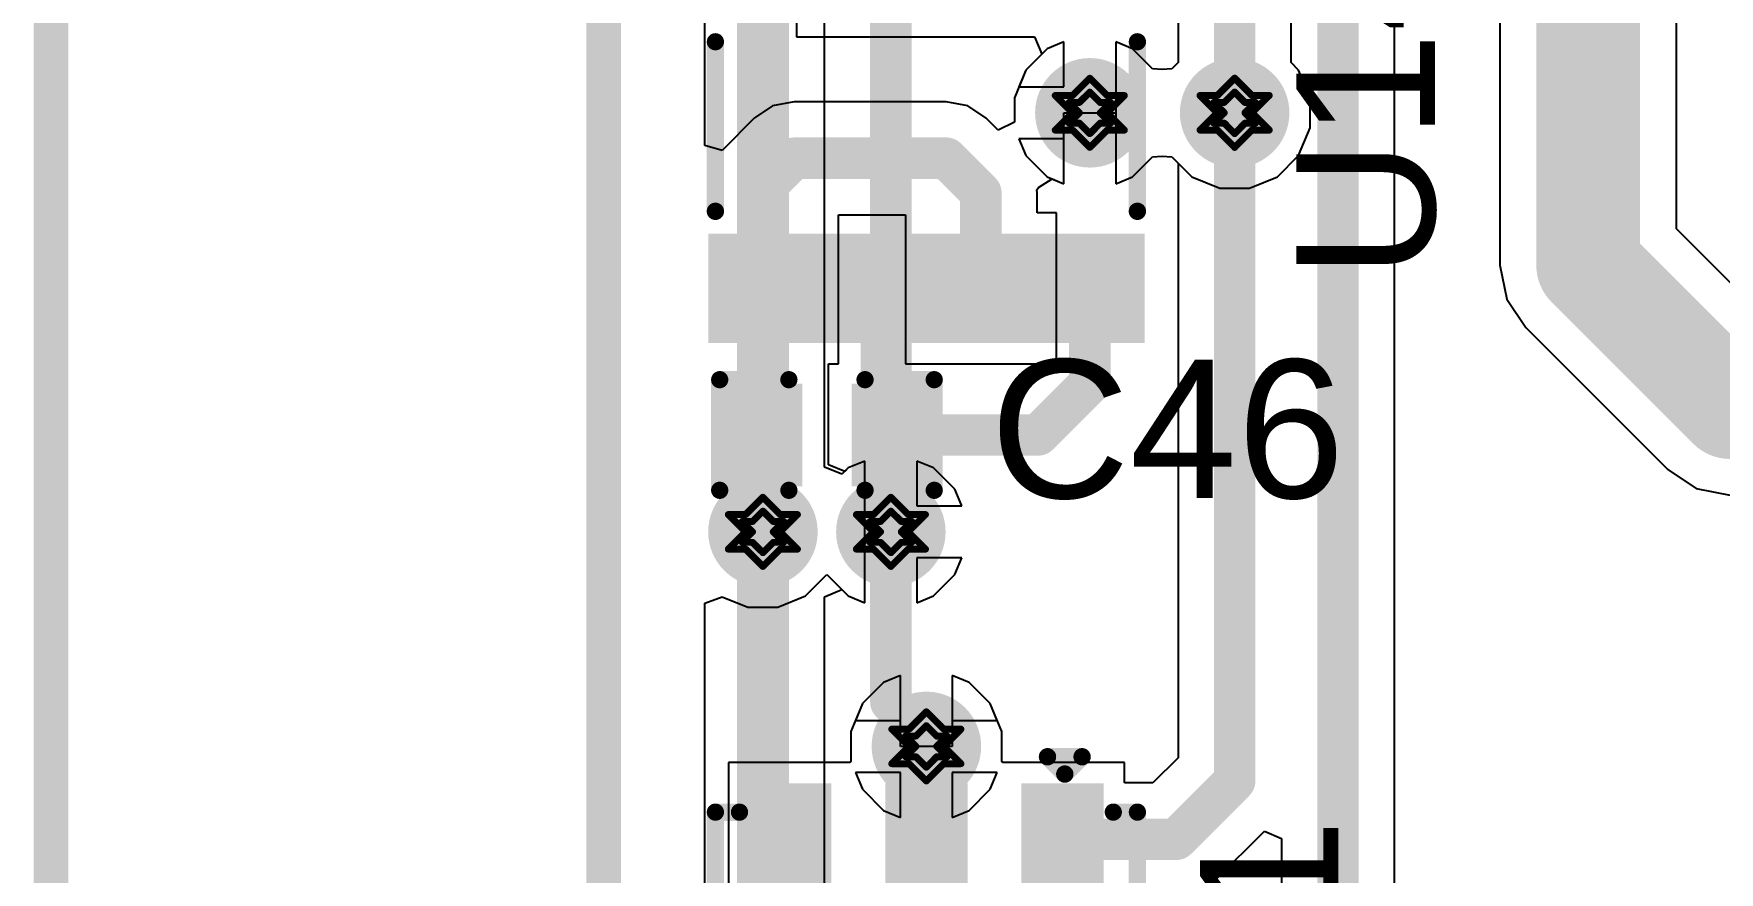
# Model space of a CAD drawing. Header units: inches. Extents: x -18 to 237, y -41 to 211.
# Drawn here: x -7.72 to 4.65, y 10.18 to 16.33 of the extents above; entities that cross this region are included whole.
import ezdxf

# ---------------------------------------------------------------- set-up
doc = ezdxf.new("R2010")
doc.units = ezdxf.units.IN
for name, color, linetype in [('Board Outline', 216, 'Continuous'), ('Bottom Layer', 5, 'Continuous'), ('Bottom Solder', 6, 'Continuous'), ('Dimensions', 6, 'Continuous'), ('Drill Drawing', 1, 'Continuous'), ('Top Layer', 1, 'Continuous'), ('Top Overlay', 2, 'Continuous'), ('Top Paste', 8, 'Continuous'), ('Top Solder', 216, 'Continuous'), ('Via Holes', 16, 'Continuous')]:
    doc.layers.add(name, color=color, linetype=linetype)
doc.styles.add('Arial', font='', dxfattribs={"height": 0.2})
doc.styles.get('Arial').set_extended_font_data('Arial')

# ---------------------------------------------------------------- blocks, each defined once
blk = doc.blocks.new('DFN_6_EP_3_3__11')
at = {"layer": 'Top Layer'}
for points in [[(-1.66, 1.2), (-1.04, 1.2), (-1.04, 0.8), (-1.66, 0.8)], [(-0.75, 1.2), (0.75, 1.2), (0.75, -1.2), (-0.75, -1.2)], [(1.04, 1.2), (1.66, 1.2), (1.66, 0.8), (1.04, 0.8)], [(-1.66, 0.2), (-1.04, 0.2), (-1.04, -0.2), (-1.66, -0.2)], [(1.04, 0.2), (1.66, 0.2), (1.66, -0.2), (1.04, -0.2)], [(-1.66, -0.8), (-1.04, -0.8), (-1.04, -1.2), (-1.66, -1.2)], [(1.04, -0.8), (1.66, -0.8), (1.66, -1.2), (1.04, -1.2)]]:
    blk.add_hatch(color=1, dxfattribs=at).paths.add_polyline_path(points)
at = {"layer": 'Top Paste'}
for points in [[(-1.66, 1.2), (-1.04, 1.2), (-1.04, 0.8), (-1.66, 0.8)], [(-0.75, 1.2), (0.75, 1.2), (0.75, -1.2), (-0.75, -1.2)], [(1.04, 1.2), (1.66, 1.2), (1.66, 0.8), (1.04, 0.8)], [(-1.66, 0.2), (-1.04, 0.2), (-1.04, -0.2), (-1.66, -0.2)], [(1.04, 0.2), (1.66, 0.2), (1.66, -0.2), (1.04, -0.2)], [(-1.66, -0.8), (-1.04, -0.8), (-1.04, -1.2), (-1.66, -1.2)], [(1.04, -0.8), (1.66, -0.8), (1.66, -1.2), (1.04, -1.2)]]:
    blk.add_hatch(color=8, dxfattribs=at).paths.add_polyline_path(points)
at = {"layer": 'Top Solder'}
for points in [[(-1.762, 1.302), (-0.938, 1.302), (-0.938, 0.698), (-1.762, 0.698)], [(-0.852, 1.302), (0.852, 1.302), (0.852, -1.302), (-0.852, -1.302)], [(0.938, 1.302), (1.762, 1.302), (1.762, 0.698), (0.938, 0.698)], [(-1.762, 0.302), (-0.938, 0.302), (-0.938, -0.302), (-1.762, -0.302)], [(0.938, 0.302), (1.762, 0.302), (1.762, -0.302), (0.938, -0.302)], [(-1.762, -0.698), (-0.938, -0.698), (-0.938, -1.302), (-1.762, -1.302)], [(0.938, -0.698), (1.762, -0.698), (1.762, -1.302), (0.938, -1.302)]]:
    blk.add_hatch(color=216, dxfattribs=at).paths.add_polyline_path(points)
at = {"layer": 'Top Overlay', "const_width": 0.127}
for points in [[(1.549, 1.549), (-1.549, 1.549)], [(-1.549, 1.372), (-1.549, 1.549)], [(1.549, 1.372), (1.549, 1.549)], [(-1.829, 1.016), (-1.956, 1.143)], [(-1.956, 0.889), (-1.956, 1.143)], [(-1.956, 0.889), (-1.829, 1.016)], [(-1.549, -1.549), (-1.549, -1.372)], [(1.549, -1.549), (1.549, -1.372)], [(1.549, -1.549), (-1.549, -1.549)]]:
    blk.add_lwpolyline(points, dxfattribs=at)
at = {"layer": 'Top Overlay', "const_width": 0.0635}
for points in [[(-1.581, 1.549, 1), (-1.518, 1.549, 1)], [(-1.581, 1.549, 1), (-1.518, 1.549, 1)], [(1.518, 1.549, 1), (1.581, 1.549, 1)], [(1.518, 1.549, 1), (1.581, 1.549, 1)], [(-1.581, 1.372, 1), (-1.518, 1.372, 1)], [(1.518, 1.372, 1), (1.581, 1.372, 1)], [(-1.988, 1.143, 1), (-1.924, 1.143, 1)], [(-1.988, 1.143, 1), (-1.924, 1.143, 1)], [(-1.861, 1.016, 1), (-1.797, 1.016, 1)], [(-1.861, 1.016, 1), (-1.797, 1.016, 1)], [(-1.988, 0.889, 1), (-1.924, 0.889, 1)], [(-1.988, 0.889, 1), (-1.924, 0.889, 1)], [(-1.581, -1.372, 1), (-1.518, -1.372, 1)], [(1.518, -1.372, 1), (1.581, -1.372, 1)], [(-1.581, -1.549, 1), (-1.518, -1.549, 1)], [(-1.581, -1.549, 1), (-1.518, -1.549, 1)], [(1.518, -1.549, 1), (1.581, -1.549, 1)], [(1.518, -1.549, 1), (1.581, -1.549, 1)]]:
    blk.add_lwpolyline(points, format="xyb", close=True, dxfattribs=at)
blk = doc.blocks.new('C___0402_12')
at = {"layer": 'Top Layer'}
for points in [[(-0.699, -0.318), (-0.699, 0.318), (-0.241, 0.318), (-0.241, -0.318)], [(0.241, -0.318), (0.241, 0.318), (0.699, 0.318), (0.699, -0.318)]]:
    blk.add_hatch(color=1, dxfattribs=at).paths.add_polyline_path(points)
at = {"layer": 'Top Paste'}
for points in [[(-0.699, -0.318), (-0.699, 0.318), (-0.241, 0.318), (-0.241, -0.318)], [(0.241, -0.318), (0.241, 0.318), (0.699, 0.318), (0.699, -0.318)]]:
    blk.add_hatch(color=8, dxfattribs=at).paths.add_polyline_path(points)
at = {"layer": 'Top Solder'}
for points in [[(-0.758, -0.377), (-0.758, 0.377), (-0.181, 0.377), (-0.181, -0.377)], [(0.181, -0.377), (0.181, 0.377), (0.758, 0.377), (0.758, -0.377)]]:
    blk.add_hatch(color=216, dxfattribs=at).paths.add_polyline_path(points)
at = {"layer": 'Top Overlay', "const_width": 0.127}
for points in [[(-0.787, -0.406), (-0.787, 0.406)], [(-0.787, 0.406), (-0.279, 0.406)], [(0.279, 0.406), (0.787, 0.406)], [(0.787, -0.406), (0.787, 0.406)], [(-0.787, -0.406), (-0.279, -0.406)], [(0.279, -0.406), (0.787, -0.406)]]:
    blk.add_lwpolyline(points, dxfattribs=at)
at = {"layer": 'Top Overlay', "const_width": 0.0635}
for points in [[(-0.819, 0.406, 1), (-0.756, 0.406, 1)], [(-0.819, 0.406, 1), (-0.756, 0.406, 1)], [(-0.311, 0.406, 1), (-0.248, 0.406, 1)], [(0.248, 0.406, 1), (0.311, 0.406, 1)], [(0.756, 0.406, 1), (0.819, 0.406, 1)], [(0.756, 0.406, 1), (0.819, 0.406, 1)], [(-0.819, -0.406, 1), (-0.756, -0.406, 1)], [(-0.819, -0.406, 1), (-0.756, -0.406, 1)], [(-0.311, -0.406, 1), (-0.248, -0.406, 1)], [(0.248, -0.406, 1), (0.311, -0.406, 1)], [(0.756, -0.406, 1), (0.819, -0.406, 1)], [(0.756, -0.406, 1), (0.819, -0.406, 1)]]:
    blk.add_lwpolyline(points, format="xyb", close=True, dxfattribs=at)
blk = doc.blocks.new('BME680_15')
at = {"layer": 'Top Layer'}
for points in [[(-1.5, 1.5), (-0.9, 1.5), (-0.9, 0.9), (-1.5, 0.9)], [(0.9, 1.5), (1.5, 1.5), (1.5, 0.9), (0.9, 0.9)], [(-1.5, 0.7), (-0.9, 0.7), (-0.9, 0.1), (-1.5, 0.1)], [(0.9, 0.7), (1.5, 0.7), (1.5, 0.1), (0.9, 0.1)], [(-1.5, -0.1), (-0.9, -0.1), (-0.9, -0.7), (-1.5, -0.7)], [(0.9, -0.1), (1.5, -0.1), (1.5, -0.7), (0.9, -0.7)], [(-1.5, -0.9), (-0.9, -0.9), (-0.9, -1.5), (-1.5, -1.5)], [(0.9, -0.9), (1.5, -0.9), (1.5, -1.5), (0.9, -1.5)]]:
    blk.add_hatch(color=1, dxfattribs=at).paths.add_polyline_path(points)
at = {"layer": 'Top Paste'}
for points in [[(-1.5, 1.5), (-0.9, 1.5), (-0.9, 0.9), (-1.5, 0.9)], [(0.9, 1.5), (1.5, 1.5), (1.5, 0.9), (0.9, 0.9)], [(-1.5, 0.7), (-0.9, 0.7), (-0.9, 0.1), (-1.5, 0.1)], [(0.9, 0.7), (1.5, 0.7), (1.5, 0.1), (0.9, 0.1)], [(-1.5, -0.1), (-0.9, -0.1), (-0.9, -0.7), (-1.5, -0.7)], [(0.9, -0.1), (1.5, -0.1), (1.5, -0.7), (0.9, -0.7)], [(-1.5, -0.9), (-0.9, -0.9), (-0.9, -1.5), (-1.5, -1.5)], [(0.9, -0.9), (1.5, -0.9), (1.5, -1.5), (0.9, -1.5)]]:
    blk.add_hatch(color=8, dxfattribs=at).paths.add_polyline_path(points)
at = {"layer": 'Top Solder'}
for points in [[(-1.602, 1.602), (-0.798, 1.602), (-0.798, 0.798), (-1.602, 0.798)], [(0.798, 1.602), (1.602, 1.602), (1.602, 0.798), (0.798, 0.798)], [(-1.602, 0.802), (-0.798, 0.802), (-0.798, -0.002), (-1.602, -0.002)], [(0.798, 0.802), (1.602, 0.802), (1.602, -0.002), (0.798, -0.002)], [(-1.602, 0.002), (-0.798, 0.002), (-0.798, -0.802), (-1.602, -0.802)], [(0.798, 0.002), (1.602, 0.002), (1.602, -0.802), (0.798, -0.802)], [(-1.602, -0.798), (-0.798, -0.798), (-0.798, -1.602), (-1.602, -1.602)], [(0.798, -0.798), (1.602, -0.798), (1.602, -1.602), (0.798, -1.602)]]:
    blk.add_hatch(color=216, dxfattribs=at).paths.add_polyline_path(points)
at = {"layer": 'Top Overlay'}
for points, const_width in [([(-0.635, 1.549), (0.61, 1.549)], 0.127), ([(1.854, 1.346), (1.727, 1.219)], 0.254), ([(1.854, 1.346), (1.854, 1.092)], 0.254), ([(1.727, 1.219), (1.854, 1.092)], 0.254), ([(-0.635, -1.549), (0.61, -1.549)], 0.127)]:
    blk.add_lwpolyline(points, dxfattribs=dict(at, const_width=const_width))
for points, const_width in [([(-0.667, 1.549, 1), (-0.603, 1.549, 1)], 0.0635), ([(0.578, 1.549, 1), (0.641, 1.549, 1)], 0.0635), ([(1.791, 1.346, 1), (1.918, 1.346, 1)], 0.127), ([(1.791, 1.346, 1), (1.918, 1.346, 1)], 0.127), ([(1.664, 1.219, 1), (1.791, 1.219, 1)], 0.127), ([(1.664, 1.219, 1), (1.791, 1.219, 1)], 0.127), ([(1.791, 1.092, 1), (1.918, 1.092, 1)], 0.127), ([(1.791, 1.092, 1), (1.918, 1.092, 1)], 0.127), ([(-0.667, -1.549, 1), (-0.603, -1.549, 1)], 0.0635), ([(0.578, -1.549, 1), (0.641, -1.549, 1)], 0.0635)]:
    blk.add_lwpolyline(points, format="xyb", close=True, dxfattribs=dict(at, const_width=const_width))

msp = doc.modelspace()

# ---------------------------------------------------------------- hatches: boundary and pattern name
at = {"layer": 'Bottom Layer'}
h = msp.add_hatch(color=5, dxfattribs=at)
edge = h.paths.add_edge_path()
edge.add_arc((0.032, 15.754), 0.3, 0, 360)
h = msp.add_hatch(color=5, dxfattribs=at)
edge = h.paths.add_edge_path()
edge.add_arc((1.095, 15.754), 0.3, 0, 360)
h = msp.add_hatch(color=5, dxfattribs=at)
edge = h.paths.add_edge_path()
edge.add_arc((-2.368, 12.678), 0.3, 0, 360)
h = msp.add_hatch(color=5, dxfattribs=at)
edge = h.paths.add_edge_path()
edge.add_arc((-1.429, 12.678), 0.3, 0, 360)
h = msp.add_hatch(color=5, dxfattribs=at)
edge = h.paths.add_edge_path()
edge.add_arc((-1.168, 11.103), 0.3, 0, 360)
at = {"layer": 'Bottom Solder'}
h = msp.add_hatch(color=6, dxfattribs=at)
edge = h.paths.add_edge_path()
edge.add_arc((0.032, 15.754), 0.402, 0, 360)
h = msp.add_hatch(color=6, dxfattribs=at)
edge = h.paths.add_edge_path()
edge.add_arc((1.095, 15.754), 0.402, 0, 360)
h = msp.add_hatch(color=6, dxfattribs=at)
edge = h.paths.add_edge_path()
edge.add_arc((-2.368, 12.678), 0.402, 0, 360)
h = msp.add_hatch(color=6, dxfattribs=at)
edge = h.paths.add_edge_path()
edge.add_arc((-1.429, 12.678), 0.402, 0, 360)
h = msp.add_hatch(color=6, dxfattribs=at)
edge = h.paths.add_edge_path()
edge.add_arc((-1.168, 11.103), 0.402, 0, 360)
at = {"layer": 'Top Layer'}
h = msp.add_hatch(color=1, dxfattribs=at)
edge = h.paths.add_edge_path()
edge.add_arc((0.032, 15.754), 0.3, 0, 360)
h = msp.add_hatch(color=1, dxfattribs=at)
edge = h.paths.add_edge_path()
edge.add_arc((1.095, 15.754), 0.3, 0, 360)
h = msp.add_hatch(color=1, dxfattribs=at)
edge = h.paths.add_edge_path()
edge.add_arc((-2.368, 12.678), 0.3, 0, 360)
h = msp.add_hatch(color=1, dxfattribs=at)
edge = h.paths.add_edge_path()
edge.add_arc((-1.429, 12.678), 0.3, 0, 360)
h = msp.add_hatch(color=1, dxfattribs=at)
edge = h.paths.add_edge_path()
edge.add_arc((-1.168, 11.103), 0.3, 0, 360)
at = {"layer": 'Top Solder'}
h = msp.add_hatch(color=216, dxfattribs=at)
edge = h.paths.add_edge_path()
edge.add_arc((0.032, 15.754), 0.402, 0, 360)
h = msp.add_hatch(color=216, dxfattribs=at)
edge = h.paths.add_edge_path()
edge.add_arc((1.095, 15.754), 0.402, 0, 360)
h = msp.add_hatch(color=216, dxfattribs=at)
edge = h.paths.add_edge_path()
edge.add_arc((-2.368, 12.678), 0.402, 0, 360)
h = msp.add_hatch(color=216, dxfattribs=at)
edge = h.paths.add_edge_path()
edge.add_arc((-1.429, 12.678), 0.402, 0, 360)
h = msp.add_hatch(color=216, dxfattribs=at)
edge = h.paths.add_edge_path()
edge.add_arc((-1.168, 11.103), 0.402, 0, 360)
at = {"layer": 'Via Holes'}
h = msp.add_hatch(color=7, dxfattribs=at)
edge = h.paths.add_edge_path()
edge.add_arc((0.032, 15.754), 0.15, 0, 360)
h = msp.add_hatch(color=7, dxfattribs=at)
edge = h.paths.add_edge_path()
edge.add_arc((1.095, 15.754), 0.15, 0, 360)
h = msp.add_hatch(color=7, dxfattribs=at)
edge = h.paths.add_edge_path()
edge.add_arc((-2.368, 12.678), 0.15, 0, 360)
h = msp.add_hatch(color=7, dxfattribs=at)
edge = h.paths.add_edge_path()
edge.add_arc((-1.429, 12.678), 0.15, 0, 360)
h = msp.add_hatch(color=7, dxfattribs=at)
edge = h.paths.add_edge_path()
edge.add_arc((-1.168, 11.103), 0.15, 0, 360)

# ---------------------------------------------------------------- linework, layer by layer
at = {"layer": 'Board Outline', "const_width": 0.254}
msp.add_lwpolyline([(-3.538, 110.524), (-3.538, -3.476)], dxfattribs=at)
at = {"layer": 'Bottom Layer'}
for p, q in [((4.338, 14.903), (4.338, 21.897)), ((3.043, 21.629), (3.043, 14.635)), ((1.509, 16.123), (1.509, 18)), ((0.68, 17.829), (0.68, 16.123)), ((-1.915, 13.154), (-1.915, 17.058)), ((-0.282, 16.223), (-0.438, 16.068)), ((-0.159, 16.275), (-0.282, 16.223)), ((-0.159, 15.944), (-0.159, 16.275)), ((0.345, 16.223), (0.222, 16.275)), ((0.222, 16.275), (0.222, 15.754)), ((0.492, 16.077), (0.345, 16.223)), ((0.68, 16.123), (0.635, 16.077)), ((1.564, 16.068), (1.509, 16.123)), ((-0.438, 16.068), (-0.489, 15.944)), ((0.563, 16.072), (0.492, 16.077)), ((0.635, 16.077), (0.563, 16.072)), ((1.649, 15.864), (1.564, 16.068)), ((-0.489, 15.944), (-0.159, 15.944)), ((1.649, 15.644), (1.649, 15.864)), ((0.222, 15.754), (0.222, 15.233)), ((1.564, 15.44), (1.649, 15.644)), ((-0.159, 15.563), (-0.489, 15.563)), ((-0.489, 15.563), (-0.438, 15.44)), ((-0.159, 15.233), (-0.159, 15.563)), ((-0.438, 15.44), (-0.282, 15.284)), ((0.345, 15.284), (0.492, 15.43)), ((0.492, 15.43), (0.563, 15.436)), ((0.563, 15.436), (0.635, 15.43)), ((0.635, 15.43), (0.781, 15.284)), ((1.409, 15.284), (1.564, 15.44)), ((-0.282, 15.284), (-0.159, 15.233)), ((0.222, 15.233), (0.345, 15.284)), ((0.781, 15.284), (0.985, 15.2)), ((1.205, 15.2), (1.409, 15.284)), ((0.985, 15.2), (1.205, 15.2)), ((5, 14.241), (4.338, 14.903)), ((3.043, 14.635), (3.093, 14.387)), ((3.093, 14.387), (3.233, 14.177)), ((3.233, 14.177), (4.274, 13.136)), ((-1.788, 13.101), (-1.915, 13.154)), ((-1.742, 13.147), (-1.788, 13.101)), ((-1.619, 13.198), (-1.742, 13.147)), ((-1.619, 12.678), (-1.619, 13.198)), ((-1.115, 13.147), (-1.238, 13.198)), ((-1.238, 13.198), (-1.238, 12.868)), ((-0.959, 12.991), (-1.115, 13.147)), ((4.274, 13.136), (4.484, 12.996)), ((4.484, 12.996), (4.732, 12.947)), ((-0.908, 12.868), (-0.959, 12.991)), ((-1.238, 12.868), (-0.908, 12.868)), ((-1.619, 12.157), (-1.619, 12.678)), ((-0.908, 12.487), (-1.238, 12.487)), ((-1.238, 12.487), (-1.238, 12.157)), ((-0.959, 12.364), (-0.908, 12.487)), ((-1.915, 12.201), (-1.788, 12.254)), ((-1.788, 12.254), (-1.742, 12.208)), ((-1.115, 12.208), (-0.959, 12.364)), ((-1.915, 7.751), (-1.915, 12.201)), ((-1.742, 12.208), (-1.619, 12.157)), ((-1.238, 12.157), (-1.115, 12.208)), ((-1.482, 11.572), (-1.638, 11.417)), ((-1.359, 11.624), (-1.482, 11.572)), ((-1.359, 11.293), (-1.359, 11.624)), ((-0.855, 11.572), (-0.978, 11.624)), ((-0.978, 11.624), (-0.978, 11.293)), ((-0.699, 11.417), (-0.855, 11.572)), ((-1.638, 11.417), (-1.689, 11.293)), ((-0.648, 11.293), (-0.699, 11.417)), ((-1.689, 11.293), (-1.359, 11.293)), ((-0.978, 11.293), (-0.648, 11.293)), ((-1.359, 10.912), (-1.689, 10.912)), ((-1.689, 10.912), (-1.638, 10.789)), ((-1.359, 10.582), (-1.359, 10.912)), ((-0.648, 10.912), (-0.978, 10.912)), ((-0.978, 10.912), (-0.978, 10.582)), ((-0.699, 10.789), (-0.648, 10.912)), ((-1.638, 10.789), (-1.482, 10.633)), ((-0.855, 10.633), (-0.699, 10.789)), ((-1.482, 10.633), (-1.359, 10.582)), ((-0.978, 10.582), (-0.855, 10.633))]:
    msp.add_line(p, q, dxfattribs=at)
for points, const_width in [([(3.691, 14.635), (3.691, 21.897)], 0.762), ([(1.095, 15.754), (1.095, 18)], 0.305), ([(-2.368, 12.678), (-2.368, 17.246)], 0.381), ([(-1.429, 12.678), (-1.429, 16.812)], 0.305), ([(3.691, 14.635), (4.732, 13.594)], 0.762), ([(4.732, 13.594), (9.569, 13.594)], 0.762), ([(-2.368, 7.563), (-2.368, 12.678)], 0.381), ([(-1.429, 11.429), (-1.429, 12.678)], 0.305), ([(-1.429, 11.429), (-1.168, 11.169)], 0.305), ([(-1.168, 11.103), (-1.168, 11.169)], 0.305), ([(-1.168, 7.563), (-1.168, 11.103)], 0.305)]:
    msp.add_lwpolyline(points, dxfattribs=dict(at, const_width=const_width))
for points, const_width in [([(1.019, 15.754, 1), (1.171, 15.754, 1)], 0.152), ([(3.5, 14.635, 1), (3.881, 14.635, 1)], 0.381), ([(3.5, 14.635, 1), (3.881, 14.635, 1)], 0.381), ([(4.541, 13.594, 1), (4.922, 13.594, 1)], 0.381), ([(4.541, 13.594, 1), (4.922, 13.594, 1)], 0.381), ([(-2.464, 12.678, 1), (-2.273, 12.678, 1)], 0.191), ([(-2.464, 12.678, 1), (-2.273, 12.678, 1)], 0.191), ([(-1.505, 12.678, 1), (-1.352, 12.678, 1)], 0.152), ([(-1.505, 12.678, 1), (-1.352, 12.678, 1)], 0.152), ([(-1.505, 11.429, 1), (-1.352, 11.429, 1)], 0.152), ([(-1.505, 11.429, 1), (-1.352, 11.429, 1)], 0.152), ([(-1.245, 11.169, 1), (-1.092, 11.169, 1)], 0.152), ([(-1.245, 11.169, 1), (-1.092, 11.169, 1)], 0.152), ([(-1.245, 11.103, 1), (-1.092, 11.103, 1)], 0.152), ([(-1.245, 11.103, 1), (-1.092, 11.103, 1)], 0.152)]:
    msp.add_lwpolyline(points, format="xyb", close=True, dxfattribs=dict(at, const_width=const_width))
at = {"layer": 'Dimensions', "const_width": 0.254}
msp.add_lwpolyline([(-7.595, -3.476), (-7.595, 45.347)], dxfattribs=at)
at = {"layer": 'Drill Drawing', "const_width": 0.0508}
for points in [[(-0.095, 15.881), (0.032, 16.008)], [(0.032, 16.008), (0.159, 15.881)], [(0.968, 15.881), (1.095, 16.008)], [(1.095, 16.008), (1.222, 15.881)], [(-0.222, 15.881), (-0.095, 15.754)], [(-0.222, 15.881), (-0.095, 15.881)], [(-0.121, 15.83), (-0.045, 15.754)], [(-0.121, 15.83), (-0.045, 15.83)], [(-0.045, 15.83), (0.032, 15.906)], [(0.032, 15.906), (0.108, 15.83)], [(0.108, 15.83), (0.184, 15.83)], [(0.108, 15.754), (0.184, 15.83)], [(0.159, 15.881), (0.286, 15.881)], [(0.159, 15.754), (0.286, 15.881)], [(0.841, 15.881), (0.968, 15.754)], [(0.841, 15.881), (0.968, 15.881)], [(0.942, 15.83), (1.019, 15.754)], [(0.942, 15.83), (1.019, 15.83)], [(1.019, 15.83), (1.095, 15.906)], [(1.095, 15.906), (1.171, 15.83)], [(1.171, 15.83), (1.247, 15.83)], [(1.171, 15.754), (1.247, 15.83)], [(1.222, 15.881), (1.349, 15.881)], [(1.222, 15.754), (1.349, 15.881)], [(-0.222, 15.627), (-0.095, 15.754)], [(-0.121, 15.678), (-0.045, 15.754)], [(0.108, 15.754), (0.184, 15.678)], [(0.159, 15.754), (0.286, 15.627)], [(0.841, 15.627), (0.968, 15.754)], [(0.942, 15.678), (1.019, 15.754)], [(1.171, 15.754), (1.247, 15.678)], [(1.222, 15.754), (1.349, 15.627)], [(-0.222, 15.627), (-0.095, 15.627)], [(-0.121, 15.678), (-0.045, 15.678)], [(-0.095, 15.627), (0.032, 15.5)], [(-0.045, 15.678), (0.032, 15.601)], [(0.032, 15.601), (0.108, 15.678)], [(0.032, 15.5), (0.159, 15.627)], [(0.108, 15.678), (0.184, 15.678)], [(0.159, 15.627), (0.286, 15.627)], [(0.841, 15.627), (0.968, 15.627)], [(0.942, 15.678), (1.019, 15.678)], [(0.968, 15.627), (1.095, 15.5)], [(1.019, 15.678), (1.095, 15.601)], [(1.095, 15.601), (1.171, 15.678)], [(1.095, 15.5), (1.222, 15.627)], [(1.171, 15.678), (1.247, 15.678)], [(1.222, 15.627), (1.349, 15.627)], [(-2.495, 12.805), (-2.368, 12.932)], [(-2.368, 12.932), (-2.241, 12.805)], [(-1.556, 12.805), (-1.429, 12.932)], [(-1.429, 12.932), (-1.302, 12.805)], [(-2.622, 12.805), (-2.495, 12.678)], [(-2.622, 12.805), (-2.495, 12.805)], [(-2.521, 12.754), (-2.445, 12.678)], [(-2.521, 12.754), (-2.445, 12.754)], [(-2.445, 12.754), (-2.368, 12.83)], [(-2.368, 12.83), (-2.292, 12.754)], [(-2.292, 12.754), (-2.216, 12.754)], [(-2.292, 12.678), (-2.216, 12.754)], [(-2.241, 12.805), (-2.114, 12.805)], [(-2.241, 12.678), (-2.114, 12.805)], [(-1.683, 12.805), (-1.556, 12.678)], [(-1.683, 12.805), (-1.556, 12.805)], [(-1.581, 12.754), (-1.505, 12.678)], [(-1.581, 12.754), (-1.505, 12.754)], [(-1.505, 12.754), (-1.429, 12.83)], [(-1.429, 12.83), (-1.352, 12.754)], [(-1.352, 12.754), (-1.276, 12.754)], [(-1.352, 12.678), (-1.276, 12.754)], [(-1.302, 12.805), (-1.175, 12.805)], [(-1.302, 12.678), (-1.175, 12.805)], [(-2.622, 12.551), (-2.495, 12.678)], [(-2.521, 12.601), (-2.445, 12.678)], [(-2.521, 12.601), (-2.445, 12.601)], [(-2.445, 12.601), (-2.368, 12.525)], [(-2.368, 12.525), (-2.292, 12.601)], [(-2.292, 12.678), (-2.216, 12.601)], [(-2.292, 12.601), (-2.216, 12.601)], [(-2.241, 12.678), (-2.114, 12.551)], [(-1.683, 12.551), (-1.556, 12.678)], [(-1.581, 12.601), (-1.505, 12.678)], [(-1.581, 12.601), (-1.505, 12.601)], [(-1.505, 12.601), (-1.429, 12.525)], [(-1.429, 12.525), (-1.352, 12.601)], [(-1.352, 12.678), (-1.276, 12.601)], [(-1.352, 12.601), (-1.276, 12.601)], [(-1.302, 12.678), (-1.175, 12.551)], [(-2.622, 12.551), (-2.495, 12.551)], [(-2.495, 12.551), (-2.368, 12.424)], [(-2.368, 12.424), (-2.241, 12.551)], [(-2.241, 12.551), (-2.114, 12.551)], [(-1.683, 12.551), (-1.556, 12.551)], [(-1.556, 12.551), (-1.429, 12.424)], [(-1.429, 12.424), (-1.302, 12.551)], [(-1.302, 12.551), (-1.175, 12.551)], [(-1.295, 11.23), (-1.168, 11.357)], [(-1.245, 11.179), (-1.168, 11.255)], [(-1.168, 11.357), (-1.041, 11.23)], [(-1.168, 11.255), (-1.092, 11.179)], [(-1.422, 11.23), (-1.295, 11.103)], [(-1.422, 11.23), (-1.295, 11.23)], [(-1.321, 11.179), (-1.245, 11.103)], [(-1.321, 11.179), (-1.245, 11.179)], [(-1.092, 11.179), (-1.016, 11.179)], [(-1.092, 11.103), (-1.016, 11.179)], [(-1.041, 11.23), (-0.914, 11.23)], [(-1.041, 11.103), (-0.914, 11.23)], [(-1.422, 10.976), (-1.295, 11.103)], [(-1.321, 11.027), (-1.245, 11.103)], [(-1.321, 11.027), (-1.245, 11.027)], [(-1.245, 11.027), (-1.168, 10.95)], [(-1.168, 10.95), (-1.092, 11.027)], [(-1.092, 11.103), (-1.016, 11.027)], [(-1.092, 11.027), (-1.016, 11.027)], [(-1.041, 11.103), (-0.914, 10.976)], [(-1.422, 10.976), (-1.295, 10.976)], [(-1.295, 10.976), (-1.168, 10.849)], [(-1.168, 10.849), (-1.041, 10.976)], [(-1.041, 10.976), (-0.914, 10.976)]]:
    msp.add_lwpolyline(points, dxfattribs=at)
at = {"layer": 'Drill Drawing', "const_width": 0.0254}
for points in [[(0.019, 16.008, 1), (0.044, 16.008, 1)], [(0.019, 16.008, 1), (0.044, 16.008, 1)], [(1.082, 16.008, 1), (1.108, 16.008, 1)], [(1.082, 16.008, 1), (1.108, 16.008, 1)], [(-0.235, 15.881, 1), (-0.21, 15.881, 1)], [(-0.235, 15.881, 1), (-0.21, 15.881, 1)], [(-0.133, 15.83, 1), (-0.108, 15.83, 1)], [(-0.133, 15.83, 1), (-0.108, 15.83, 1)], [(-0.108, 15.881, 1), (-0.083, 15.881, 1)], [(-0.108, 15.881, 1), (-0.083, 15.881, 1)], [(-0.057, 15.83, 1), (-0.032, 15.83, 1)], [(-0.057, 15.83, 1), (-0.032, 15.83, 1)], [(0.019, 15.906, 1), (0.044, 15.906, 1)], [(0.019, 15.906, 1), (0.044, 15.906, 1)], [(0.095, 15.83, 1), (0.121, 15.83, 1)], [(0.095, 15.83, 1), (0.121, 15.83, 1)], [(0.146, 15.881, 1), (0.171, 15.881, 1)], [(0.146, 15.881, 1), (0.171, 15.881, 1)], [(0.171, 15.83, 1), (0.197, 15.83, 1)], [(0.171, 15.83, 1), (0.197, 15.83, 1)], [(0.273, 15.881, 1), (0.298, 15.881, 1)], [(0.273, 15.881, 1), (0.298, 15.881, 1)], [(0.828, 15.881, 1), (0.854, 15.881, 1)], [(0.828, 15.881, 1), (0.854, 15.881, 1)], [(0.93, 15.83, 1), (0.955, 15.83, 1)], [(0.93, 15.83, 1), (0.955, 15.83, 1)], [(0.955, 15.881, 1), (0.981, 15.881, 1)], [(0.955, 15.881, 1), (0.981, 15.881, 1)], [(1.006, 15.83, 1), (1.031, 15.83, 1)], [(1.006, 15.83, 1), (1.031, 15.83, 1)], [(1.082, 15.906, 1), (1.108, 15.906, 1)], [(1.082, 15.906, 1), (1.108, 15.906, 1)], [(1.158, 15.83, 1), (1.184, 15.83, 1)], [(1.158, 15.83, 1), (1.184, 15.83, 1)], [(1.209, 15.881, 1), (1.235, 15.881, 1)], [(1.209, 15.881, 1), (1.235, 15.881, 1)], [(1.235, 15.83, 1), (1.26, 15.83, 1)], [(1.235, 15.83, 1), (1.26, 15.83, 1)], [(1.336, 15.881, 1), (1.362, 15.881, 1)], [(1.336, 15.881, 1), (1.362, 15.881, 1)], [(-0.108, 15.754, 1), (-0.083, 15.754, 1)], [(-0.108, 15.754, 1), (-0.083, 15.754, 1)], [(-0.057, 15.754, 1), (-0.032, 15.754, 1)], [(-0.057, 15.754, 1), (-0.032, 15.754, 1)], [(0.095, 15.754, 1), (0.121, 15.754, 1)], [(0.095, 15.754, 1), (0.121, 15.754, 1)], [(0.146, 15.754, 1), (0.171, 15.754, 1)], [(0.146, 15.754, 1), (0.171, 15.754, 1)], [(0.955, 15.754, 1), (0.981, 15.754, 1)], [(0.955, 15.754, 1), (0.981, 15.754, 1)], [(1.006, 15.754, 1), (1.031, 15.754, 1)], [(1.006, 15.754, 1), (1.031, 15.754, 1)], [(1.158, 15.754, 1), (1.184, 15.754, 1)], [(1.158, 15.754, 1), (1.184, 15.754, 1)], [(1.209, 15.754, 1), (1.235, 15.754, 1)], [(1.209, 15.754, 1), (1.235, 15.754, 1)], [(-0.235, 15.627, 1), (-0.21, 15.627, 1)], [(-0.235, 15.627, 1), (-0.21, 15.627, 1)], [(-0.133, 15.678, 1), (-0.108, 15.678, 1)], [(-0.133, 15.678, 1), (-0.108, 15.678, 1)], [(-0.108, 15.627, 1), (-0.083, 15.627, 1)], [(-0.108, 15.627, 1), (-0.083, 15.627, 1)], [(-0.057, 15.678, 1), (-0.032, 15.678, 1)], [(-0.057, 15.678, 1), (-0.032, 15.678, 1)], [(0.019, 15.601, 1), (0.044, 15.601, 1)], [(0.019, 15.601, 1), (0.044, 15.601, 1)], [(0.095, 15.678, 1), (0.121, 15.678, 1)], [(0.095, 15.678, 1), (0.121, 15.678, 1)], [(0.146, 15.627, 1), (0.171, 15.627, 1)], [(0.146, 15.627, 1), (0.171, 15.627, 1)], [(0.171, 15.678, 1), (0.197, 15.678, 1)], [(0.171, 15.678, 1), (0.197, 15.678, 1)], [(0.273, 15.627, 1), (0.298, 15.627, 1)], [(0.273, 15.627, 1), (0.298, 15.627, 1)], [(0.828, 15.627, 1), (0.854, 15.627, 1)], [(0.828, 15.627, 1), (0.854, 15.627, 1)], [(0.93, 15.678, 1), (0.955, 15.678, 1)], [(0.93, 15.678, 1), (0.955, 15.678, 1)], [(0.955, 15.627, 1), (0.981, 15.627, 1)], [(0.955, 15.627, 1), (0.981, 15.627, 1)], [(1.006, 15.678, 1), (1.031, 15.678, 1)], [(1.006, 15.678, 1), (1.031, 15.678, 1)], [(1.082, 15.601, 1), (1.108, 15.601, 1)], [(1.082, 15.601, 1), (1.108, 15.601, 1)], [(1.158, 15.678, 1), (1.184, 15.678, 1)], [(1.158, 15.678, 1), (1.184, 15.678, 1)], [(1.209, 15.627, 1), (1.235, 15.627, 1)], [(1.209, 15.627, 1), (1.235, 15.627, 1)], [(1.235, 15.678, 1), (1.26, 15.678, 1)], [(1.235, 15.678, 1), (1.26, 15.678, 1)], [(1.336, 15.627, 1), (1.362, 15.627, 1)], [(1.336, 15.627, 1), (1.362, 15.627, 1)], [(0.019, 15.5, 1), (0.044, 15.5, 1)], [(0.019, 15.5, 1), (0.044, 15.5, 1)], [(1.082, 15.5, 1), (1.108, 15.5, 1)], [(1.082, 15.5, 1), (1.108, 15.5, 1)], [(-2.381, 12.932, 1), (-2.356, 12.932, 1)], [(-2.381, 12.932, 1), (-2.356, 12.932, 1)], [(-1.441, 12.932, 1), (-1.416, 12.932, 1)], [(-1.441, 12.932, 1), (-1.416, 12.932, 1)], [(-2.635, 12.805, 1), (-2.61, 12.805, 1)], [(-2.635, 12.805, 1), (-2.61, 12.805, 1)], [(-2.533, 12.754, 1), (-2.508, 12.754, 1)], [(-2.533, 12.754, 1), (-2.508, 12.754, 1)], [(-2.508, 12.805, 1), (-2.483, 12.805, 1)], [(-2.508, 12.805, 1), (-2.483, 12.805, 1)], [(-2.457, 12.754, 1), (-2.432, 12.754, 1)], [(-2.457, 12.754, 1), (-2.432, 12.754, 1)], [(-2.381, 12.83, 1), (-2.356, 12.83, 1)], [(-2.381, 12.83, 1), (-2.356, 12.83, 1)], [(-2.305, 12.754, 1), (-2.279, 12.754, 1)], [(-2.305, 12.754, 1), (-2.279, 12.754, 1)], [(-2.254, 12.805, 1), (-2.229, 12.805, 1)], [(-2.254, 12.805, 1), (-2.229, 12.805, 1)], [(-2.229, 12.754, 1), (-2.203, 12.754, 1)], [(-2.229, 12.754, 1), (-2.203, 12.754, 1)], [(-2.127, 12.805, 1), (-2.102, 12.805, 1)], [(-2.127, 12.805, 1), (-2.102, 12.805, 1)], [(-1.695, 12.805, 1), (-1.67, 12.805, 1)], [(-1.695, 12.805, 1), (-1.67, 12.805, 1)], [(-1.594, 12.754, 1), (-1.568, 12.754, 1)], [(-1.594, 12.754, 1), (-1.568, 12.754, 1)], [(-1.568, 12.805, 1), (-1.543, 12.805, 1)], [(-1.568, 12.805, 1), (-1.543, 12.805, 1)], [(-1.517, 12.754, 1), (-1.492, 12.754, 1)], [(-1.517, 12.754, 1), (-1.492, 12.754, 1)], [(-1.441, 12.83, 1), (-1.416, 12.83, 1)], [(-1.441, 12.83, 1), (-1.416, 12.83, 1)], [(-1.365, 12.754, 1), (-1.34, 12.754, 1)], [(-1.365, 12.754, 1), (-1.34, 12.754, 1)], [(-1.314, 12.805, 1), (-1.289, 12.805, 1)], [(-1.314, 12.805, 1), (-1.289, 12.805, 1)], [(-1.289, 12.754, 1), (-1.263, 12.754, 1)], [(-1.289, 12.754, 1), (-1.263, 12.754, 1)], [(-1.187, 12.805, 1), (-1.162, 12.805, 1)], [(-1.187, 12.805, 1), (-1.162, 12.805, 1)], [(-2.533, 12.601, 1), (-2.508, 12.601, 1)], [(-2.533, 12.601, 1), (-2.508, 12.601, 1)], [(-2.508, 12.678, 1), (-2.483, 12.678, 1)], [(-2.508, 12.678, 1), (-2.483, 12.678, 1)], [(-2.457, 12.678, 1), (-2.432, 12.678, 1)], [(-2.457, 12.678, 1), (-2.432, 12.678, 1)], [(-2.457, 12.601, 1), (-2.432, 12.601, 1)], [(-2.457, 12.601, 1), (-2.432, 12.601, 1)], [(-2.305, 12.678, 1), (-2.279, 12.678, 1)], [(-2.305, 12.678, 1), (-2.279, 12.678, 1)], [(-2.305, 12.601, 1), (-2.279, 12.601, 1)], [(-2.305, 12.601, 1), (-2.279, 12.601, 1)], [(-2.254, 12.678, 1), (-2.229, 12.678, 1)], [(-2.254, 12.678, 1), (-2.229, 12.678, 1)], [(-2.229, 12.601, 1), (-2.203, 12.601, 1)], [(-2.229, 12.601, 1), (-2.203, 12.601, 1)], [(-1.594, 12.601, 1), (-1.568, 12.601, 1)], [(-1.594, 12.601, 1), (-1.568, 12.601, 1)], [(-1.568, 12.678, 1), (-1.543, 12.678, 1)], [(-1.568, 12.678, 1), (-1.543, 12.678, 1)], [(-1.517, 12.678, 1), (-1.492, 12.678, 1)], [(-1.517, 12.678, 1), (-1.492, 12.678, 1)], [(-1.517, 12.601, 1), (-1.492, 12.601, 1)], [(-1.517, 12.601, 1), (-1.492, 12.601, 1)], [(-1.365, 12.678, 1), (-1.34, 12.678, 1)], [(-1.365, 12.678, 1), (-1.34, 12.678, 1)], [(-1.365, 12.601, 1), (-1.34, 12.601, 1)], [(-1.365, 12.601, 1), (-1.34, 12.601, 1)], [(-1.314, 12.678, 1), (-1.289, 12.678, 1)], [(-1.314, 12.678, 1), (-1.289, 12.678, 1)], [(-1.289, 12.601, 1), (-1.263, 12.601, 1)], [(-1.289, 12.601, 1), (-1.263, 12.601, 1)], [(-2.635, 12.551, 1), (-2.61, 12.551, 1)], [(-2.635, 12.551, 1), (-2.61, 12.551, 1)], [(-2.508, 12.551, 1), (-2.483, 12.551, 1)], [(-2.508, 12.551, 1), (-2.483, 12.551, 1)], [(-2.381, 12.525, 1), (-2.356, 12.525, 1)], [(-2.381, 12.525, 1), (-2.356, 12.525, 1)], [(-2.254, 12.551, 1), (-2.229, 12.551, 1)], [(-2.254, 12.551, 1), (-2.229, 12.551, 1)], [(-2.127, 12.551, 1), (-2.102, 12.551, 1)], [(-2.127, 12.551, 1), (-2.102, 12.551, 1)], [(-1.695, 12.551, 1), (-1.67, 12.551, 1)], [(-1.695, 12.551, 1), (-1.67, 12.551, 1)], [(-1.568, 12.551, 1), (-1.543, 12.551, 1)], [(-1.568, 12.551, 1), (-1.543, 12.551, 1)], [(-1.441, 12.525, 1), (-1.416, 12.525, 1)], [(-1.441, 12.525, 1), (-1.416, 12.525, 1)], [(-1.314, 12.551, 1), (-1.289, 12.551, 1)], [(-1.314, 12.551, 1), (-1.289, 12.551, 1)], [(-1.187, 12.551, 1), (-1.162, 12.551, 1)], [(-1.187, 12.551, 1), (-1.162, 12.551, 1)], [(-2.381, 12.424, 1), (-2.356, 12.424, 1)], [(-2.381, 12.424, 1), (-2.356, 12.424, 1)], [(-1.441, 12.424, 1), (-1.416, 12.424, 1)], [(-1.441, 12.424, 1), (-1.416, 12.424, 1)], [(-1.181, 11.357, 1), (-1.156, 11.357, 1)], [(-1.181, 11.357, 1), (-1.156, 11.357, 1)], [(-1.181, 11.255, 1), (-1.156, 11.255, 1)], [(-1.181, 11.255, 1), (-1.156, 11.255, 1)], [(-1.435, 11.23, 1), (-1.41, 11.23, 1)], [(-1.435, 11.23, 1), (-1.41, 11.23, 1)], [(-1.333, 11.179, 1), (-1.308, 11.179, 1)], [(-1.333, 11.179, 1), (-1.308, 11.179, 1)], [(-1.308, 11.23, 1), (-1.283, 11.23, 1)], [(-1.308, 11.23, 1), (-1.283, 11.23, 1)], [(-1.257, 11.179, 1), (-1.232, 11.179, 1)], [(-1.257, 11.179, 1), (-1.232, 11.179, 1)], [(-1.105, 11.179, 1), (-1.079, 11.179, 1)], [(-1.105, 11.179, 1), (-1.079, 11.179, 1)], [(-1.054, 11.23, 1), (-1.029, 11.23, 1)], [(-1.054, 11.23, 1), (-1.029, 11.23, 1)], [(-1.029, 11.179, 1), (-1.003, 11.179, 1)], [(-1.029, 11.179, 1), (-1.003, 11.179, 1)], [(-0.927, 11.23, 1), (-0.902, 11.23, 1)], [(-0.927, 11.23, 1), (-0.902, 11.23, 1)], [(-1.333, 11.027, 1), (-1.308, 11.027, 1)], [(-1.333, 11.027, 1), (-1.308, 11.027, 1)], [(-1.308, 11.103, 1), (-1.283, 11.103, 1)], [(-1.308, 11.103, 1), (-1.283, 11.103, 1)], [(-1.257, 11.103, 1), (-1.232, 11.103, 1)], [(-1.257, 11.103, 1), (-1.232, 11.103, 1)], [(-1.257, 11.027, 1), (-1.232, 11.027, 1)], [(-1.257, 11.027, 1), (-1.232, 11.027, 1)], [(-1.105, 11.103, 1), (-1.079, 11.103, 1)], [(-1.105, 11.103, 1), (-1.079, 11.103, 1)], [(-1.105, 11.027, 1), (-1.079, 11.027, 1)], [(-1.105, 11.027, 1), (-1.079, 11.027, 1)], [(-1.054, 11.103, 1), (-1.029, 11.103, 1)], [(-1.054, 11.103, 1), (-1.029, 11.103, 1)], [(-1.029, 11.027, 1), (-1.003, 11.027, 1)], [(-1.029, 11.027, 1), (-1.003, 11.027, 1)], [(-1.435, 10.976, 1), (-1.41, 10.976, 1)], [(-1.435, 10.976, 1), (-1.41, 10.976, 1)], [(-1.308, 10.976, 1), (-1.283, 10.976, 1)], [(-1.308, 10.976, 1), (-1.283, 10.976, 1)], [(-1.181, 10.95, 1), (-1.156, 10.95, 1)], [(-1.181, 10.95, 1), (-1.156, 10.95, 1)], [(-1.054, 10.976, 1), (-1.029, 10.976, 1)], [(-1.054, 10.976, 1), (-1.029, 10.976, 1)], [(-0.927, 10.976, 1), (-0.902, 10.976, 1)], [(-0.927, 10.976, 1), (-0.902, 10.976, 1)], [(-1.181, 10.849, 1), (-1.156, 10.849, 1)], [(-1.181, 10.849, 1), (-1.156, 10.849, 1)]]:
    msp.add_lwpolyline(points, format="xyb", close=True, dxfattribs=at)
at = {"layer": 'Top Layer'}
for p, q in [((-2.794, 15.515), (-2.794, 18.453)), ((-2.122, 17.42), (-2.122, 16.312)), ((2.269, 8.306), (2.269, 16.51)), ((-2.122, 16.312), (-0.374, 16.312)), ((-0.374, 16.312), (-0.321, 16.185)), ((-0.321, 16.185), (-0.438, 16.068)), ((-0.438, 16.068), (-0.522, 15.864)), ((-0.522, 15.864), (-0.522, 15.686)), ((-2.298, 15.804), (-2.433, 15.714)), ((-2.14, 15.835), (-2.298, 15.804)), ((-1.022, 15.835), (-2.14, 15.835)), ((-0.864, 15.804), (-1.022, 15.835)), ((-0.729, 15.714), (-0.864, 15.804)), ((-0.159, 15.233), (-0.159, 15.754)), ((-0.159, 15.754), (0.222, 15.754)), ((0.222, 15.754), (0.222, 15.233)), ((-2.433, 15.714), (-2.661, 15.485)), ((-0.642, 15.627), (-0.729, 15.714)), ((-0.522, 15.686), (-0.642, 15.627)), ((-2.667, 15.477), (-2.794, 15.515)), ((-2.661, 15.485), (-2.667, 15.477)), ((0.345, 15.284), (0.492, 15.43)), ((0.492, 15.43), (0.563, 15.436)), ((0.563, 15.436), (0.635, 15.43)), ((0.635, 15.43), (0.68, 15.385)), ((0.68, 15.385), (0.68, 11.02)), ((-0.345, 15.205), (-0.245, 15.269)), ((-0.245, 15.269), (-0.159, 15.233)), ((0.222, 15.233), (0.345, 15.284)), ((-0.358, 15.189), (-0.345, 15.205)), ((-0.354, 15.167), (-0.358, 15.189)), ((-0.354, 15.02), (-0.354, 15.167)), ((-1.814, 13.912), (-1.814, 15.006)), ((-1.814, 15.006), (-1.322, 15.006)), ((-1.322, 15.006), (-1.322, 13.912)), ((-0.214, 15.02), (-0.354, 15.02)), ((-0.214, 13.912), (-0.214, 15.02)), ((-1.886, 13.17), (-1.886, 13.912)), ((-1.886, 13.912), (-1.814, 13.912)), ((-1.322, 13.912), (-0.214, 13.912)), ((-1.768, 13.121), (-1.886, 13.17)), ((-1.742, 13.147), (-1.768, 13.121)), ((-1.619, 13.198), (-1.742, 13.147)), ((-1.619, 12.678), (-1.619, 13.198)), ((-1.115, 13.147), (-1.238, 13.198)), ((-1.238, 13.198), (-1.238, 12.868)), ((-0.959, 12.991), (-1.115, 13.147)), ((-0.908, 12.868), (-0.959, 12.991)), ((-1.238, 12.868), (-0.908, 12.868)), ((-1.619, 12.157), (-1.619, 12.678)), ((-0.908, 12.487), (-1.238, 12.487)), ((-1.238, 12.487), (-1.238, 12.157)), ((-0.959, 12.364), (-0.908, 12.487)), ((-2.055, 12.208), (-1.981, 12.281)), ((-1.981, 12.281), (-1.898, 12.364)), ((-1.898, 12.364), (-1.816, 12.281)), ((-1.816, 12.281), (-1.742, 12.208)), ((-1.115, 12.208), (-0.959, 12.364)), ((-2.794, 12.154), (-2.667, 12.202)), ((-2.794, -2.74), (-2.794, 12.154)), ((-2.667, 12.202), (-2.479, 12.124)), ((-2.258, 12.124), (-2.055, 12.208)), ((-1.742, 12.208), (-1.619, 12.157)), ((-1.238, 12.157), (-1.115, 12.208)), ((-2.479, 12.124), (-2.258, 12.124)), ((-1.482, 11.572), (-1.638, 11.417)), ((-1.359, 11.624), (-1.482, 11.572)), ((-1.359, 11.103), (-1.359, 11.624)), ((-0.855, 11.572), (-0.978, 11.624)), ((-0.978, 11.624), (-0.978, 11.103)), ((-0.699, 11.417), (-0.855, 11.572)), ((-1.638, 11.417), (-1.722, 11.213)), ((-0.614, 11.213), (-0.699, 11.417)), ((-1.722, 11.213), (-1.722, 10.993)), ((-0.614, 10.993), (-0.614, 11.213)), ((-0.978, 11.103), (-1.359, 11.103)), ((0.68, 11.02), (0.495, 10.835)), ((-1.728, 10.985), (-2.622, 10.985)), ((-2.622, 10.985), (-2.622, 9.857)), ((-1.722, 10.993), (-1.728, 10.985)), ((-0.609, 10.985), (-0.614, 10.993)), ((0.286, 10.985), (-0.609, 10.985)), ((0.286, 10.835), (0.286, 10.985)), ((0.495, 10.835), (0.286, 10.835)), ((0.96, 10.128), (1.313, 10.481)), ((1.313, 10.481), (1.44, 10.428)), ((1.44, 10.428), (1.44, 8.478))]:
    msp.add_line(p, q, dxfattribs=at)
for points, const_width in [([(1.854, 8.306), (1.854, 16.51)], 0.305), ([(1.095, 10.849), (1.095, 15.754)], 0.305), ([(-2.368, 15.192), (-2.14, 15.421)], 0.305), ([(-2.14, 15.421), (-1.022, 15.421)], 0.305), ([(-1.022, 15.421), (-0.768, 15.167)], 0.305), ([(-2.368, 14.466), (-2.368, 15.192)], 0.305), ([(-0.768, 14.466), (-0.768, 15.167)], 0.305), ([(-2.368, 13.389), (-2.368, 14.466)], 0.305), ([(-1.568, 14.466), (-1.498, 14.396)], 0.305), ([(0.032, 13.768), (0.032, 14.466)], 0.305), ([(-1.498, 13.459), (-1.498, 14.396)], 0.305), ([(-0.348, 13.389), (0.032, 13.768)], 0.305), ([(-2.368, 12.678), (-2.368, 13.389)], 0.305), ([(-1.498, 13.459), (-1.429, 13.389)], 0.305), ([(-1.429, 13.389), (-0.348, 13.389)], 0.305), ([(-1.429, 12.678), (-1.429, 13.389)], 0.305), ([(-1.168, 10.421), (-1.168, 11.103)], 0.381), ([(0.667, 10.421), (1.095, 10.849)], 0.305), ([(-0.168, 10.421), (0.667, 10.421)], 0.305)]:
    msp.add_lwpolyline(points, dxfattribs=dict(at, const_width=const_width))
for points, const_width in [([(1.019, 15.754, 1), (1.171, 15.754, 1)], 0.152), ([(-2.216, 15.421, 1), (-2.064, 15.421, 1)], 0.152), ([(-2.216, 15.421, 1), (-2.064, 15.421, 1)], 0.152), ([(-1.099, 15.421, 1), (-0.946, 15.421, 1)], 0.152), ([(-1.099, 15.421, 1), (-0.946, 15.421, 1)], 0.152), ([(-2.445, 15.192, 1), (-2.292, 15.192, 1)], 0.152), ([(-2.445, 15.192, 1), (-2.292, 15.192, 1)], 0.152), ([(-0.845, 15.167, 1), (-0.692, 15.167, 1)], 0.152), ([(-0.845, 15.167, 1), (-0.692, 15.167, 1)], 0.152), ([(-2.445, 14.466, 1), (-2.292, 14.466, 1)], 0.152), ([(-2.445, 14.466, 1), (-2.292, 14.466, 1)], 0.152), ([(-1.645, 14.466, 1), (-1.492, 14.466, 1)], 0.152), ([(-0.845, 14.466, 1), (-0.692, 14.466, 1)], 0.152), ([(-0.045, 14.466, 1), (0.108, 14.466, 1)], 0.152), ([(-1.575, 14.396, 1), (-1.422, 14.396, 1)], 0.152), ([(-1.575, 14.396, 1), (-1.422, 14.396, 1)], 0.152), ([(-0.045, 13.768, 1), (0.108, 13.768, 1)], 0.152), ([(-0.045, 13.768, 1), (0.108, 13.768, 1)], 0.152), ([(-2.445, 13.389, 1), (-2.292, 13.389, 1)], 0.152), ([(-2.445, 13.389, 1), (-2.292, 13.389, 1)], 0.152), ([(-1.575, 13.459, 1), (-1.422, 13.459, 1)], 0.152), ([(-1.575, 13.459, 1), (-1.422, 13.459, 1)], 0.152), ([(-1.505, 13.389, 1), (-1.352, 13.389, 1)], 0.152), ([(-1.505, 13.389, 1), (-1.352, 13.389, 1)], 0.152), ([(-1.505, 13.389, 1), (-1.352, 13.389, 1)], 0.152), ([(-0.424, 13.389, 1), (-0.272, 13.389, 1)], 0.152), ([(-0.424, 13.389, 1), (-0.272, 13.389, 1)], 0.152), ([(-2.445, 12.678, 1), (-2.292, 12.678, 1)], 0.152), ([(-1.505, 12.678, 1), (-1.352, 12.678, 1)], 0.152), ([(-1.264, 11.103, 1), (-1.073, 11.103, 1)], 0.191), ([(1.019, 10.849, 1), (1.171, 10.849, 1)], 0.152), ([(1.019, 10.849, 1), (1.171, 10.849, 1)], 0.152), ([(-1.264, 10.421, 1), (-1.073, 10.421, 1)], 0.191), ([(-0.245, 10.421, 1), (-0.092, 10.421, 1)], 0.152), ([(0.591, 10.421, 1), (0.743, 10.421, 1)], 0.152), ([(0.591, 10.421, 1), (0.743, 10.421, 1)], 0.152)]:
    msp.add_lwpolyline(points, format="xyb", close=True, dxfattribs=dict(at, const_width=const_width))

# ---------------------------------------------------------------- block references
for name, p, rotation in [('BME680_15', (-1.168, 15.666), 90), ('DFN_6_EP_3_3__11', (-1.168, 9.071), 270)]:
    msp.add_blockref(name, p, dxfattribs=dict(rotation=rotation))
msp.add_blockref('C___0402_12', (-1.898, 13.389))

# ---------------------------------------------------------------- texts
at = {"layer": 'Top Overlay', "style": 'Arial'}
for s, p in [('U14', (2.565, 14.535)), ('U11', (1.857, 7.97))]:
    msp.add_text(s, height=1.016, rotation=90, dxfattribs=at).set_placement(p)
msp.add_text('C46', height=1.016, dxfattribs=at).set_placement((-0.701, 12.926))

doc.saveas('drawing.dxf')
